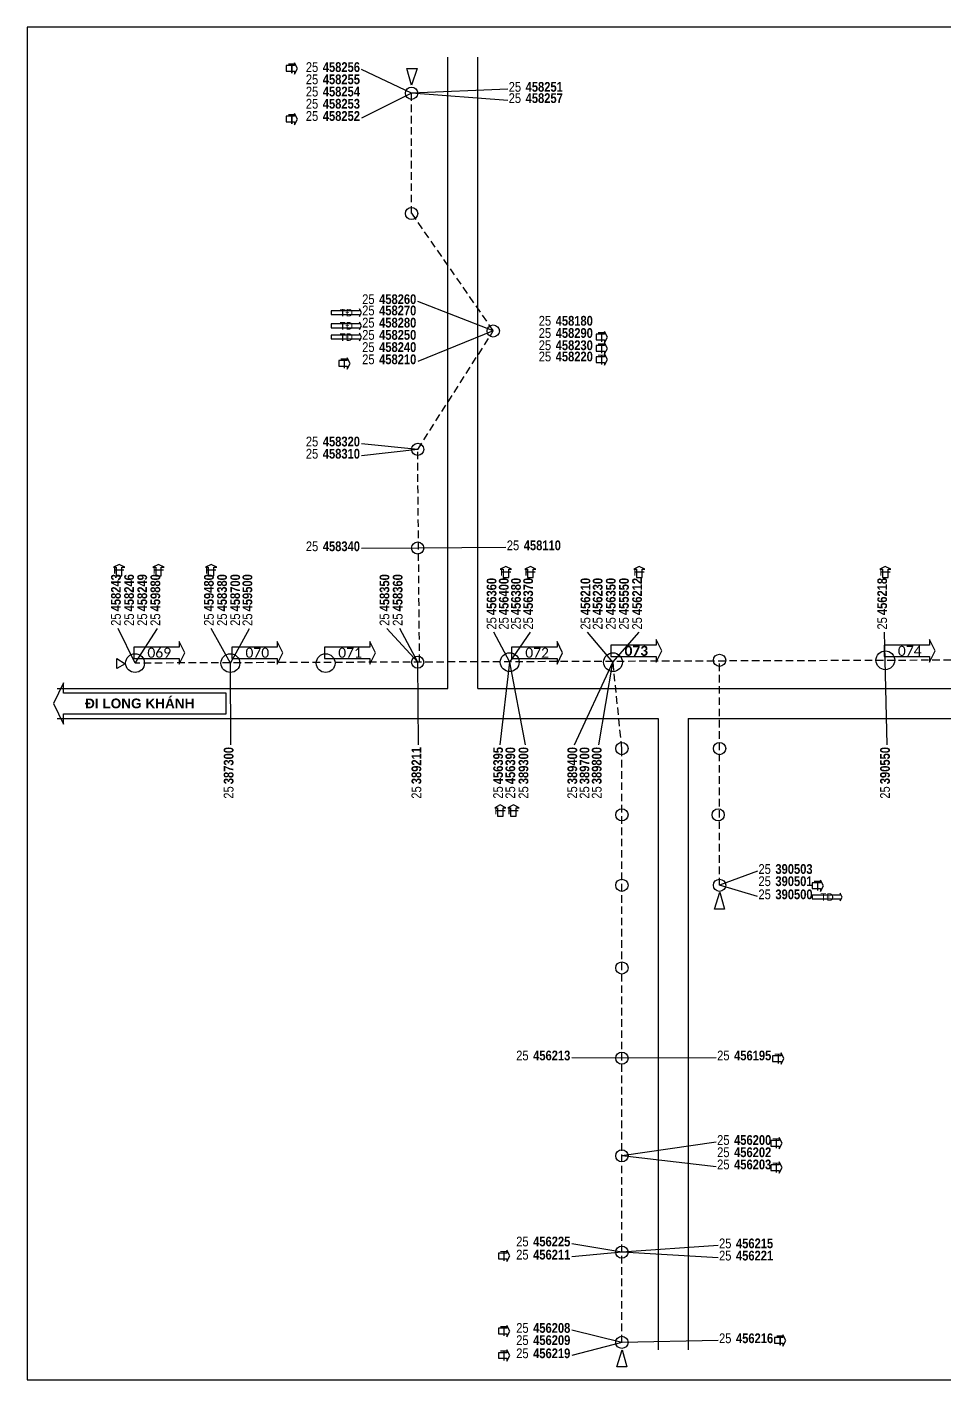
# Model space of a CAD drawing. Header units: metres. Extents: x 429925 to 893472, y 1245258 to 2552490.
# Drawn here: x 443941 to 444329, y 1266125 to 1266696 of the extents above; entities that cross this region are included whole.
import ezdxf

# ---------------------------------------------------------------- set-up
doc = ezdxf.new("R2010")
doc.units = ezdxf.units.M
doc.linetypes.add('HIDDEN2', pattern=[4.7625, 3.175, -1.5875])
doc.layers.add('CONNECTOR', color=7, linetype='Continuous')
doc.layers.add('DATA_GRAPHIC', color=7, linetype='Continuous')
doc.styles.get("Standard").update_dxf_attribs({"font": 'arial.ttf'})

msp = doc.modelspace()

# ---------------------------------------------------------------- linework, layer by layer
at = {"color": 9, "linetype": 'Continuous'}
for p, q in [((444118.74, 1266416.81), (444118.74, 1266683.51)), ((444131.44, 1266416.81), (444131.44, 1266683.51)), ((443956.42, 1266419.19), (443952.06, 1266410.46)), ((443953.64, 1266416.81), (444118.74, 1266416.81)), ((443956.42, 1266414.82), (443956.42, 1266419.19)), ((444131.44, 1266416.81), (444563.24, 1266416.81)), ((443952.06, 1266410.46), (443956.42, 1266401.73)), ((444025.08, 1266414.82), (443956.42, 1266414.82)), ((443953.64, 1266404.11), (444207.64, 1266404.11)), ((443956.42, 1266401.73), (443956.42, 1266406.09)), ((443956.42, 1266406.09), (444025.08, 1266406.09)), ((444207.64, 1266404.11), (444207.64, 1266137.41)), ((444220.34, 1266404.11), (444220.34, 1266137.41)), ((444220.34, 1266404.11), (444371.16, 1266404.11))]:
    msp.add_line(p, q, dxfattribs=at)
for points in [[(443940.94, 1266124.71), (444753.74, 1266124.71), (444753.74, 1266696.21), (443940.94, 1266696.21)], [(444103.47, 1266671.6), (444101.52, 1266678.77), (444105.8, 1266678.77)], [(443982.42, 1266427.17), (443978.84, 1266425.23), (443978.84, 1266429.51)], [(444025.08, 1266414.82), (443956.42, 1266414.82), (443956.42, 1266419.19), (443952.06, 1266410.46), (443956.42, 1266401.73), (443956.42, 1266406.09), (444025.08, 1266406.09)], [(444233.79, 1266330.7), (444235.74, 1266323.53), (444231.46, 1266323.53)], [(444192.52, 1266137.41), (444194.46, 1266130.24), (444190.18, 1266130.24)]]:
    msp.add_lwpolyline(points, close=True, dxfattribs=at)
at = {"color": 7, "linetype": 'Continuous'}
for points in [[(444050.48, 1266677.56), (444054.05, 1266677.56), (444054.05, 1266676.36), (444055.24, 1266678.75), (444054.05, 1266681.13), (444054.05, 1266679.94), (444050.48, 1266679.94)], [(444050.48, 1266656.12), (444054.05, 1266656.12), (444054.05, 1266654.93), (444055.24, 1266657.31), (444054.05, 1266659.7), (444054.05, 1266658.51), (444050.48, 1266658.51)], [(444069.53, 1266574.76), (444081.44, 1266574.76), (444081.44, 1266573.97), (444082.23, 1266575.56), (444081.44, 1266577.15), (444081.44, 1266576.35), (444069.53, 1266576.35)], [(444069.53, 1266569.21), (444081.44, 1266569.21), (444081.44, 1266568.41), (444082.23, 1266570), (444081.44, 1266571.59), (444081.44, 1266570.8), (444069.53, 1266570.8)], [(444069.53, 1266564.45), (444081.44, 1266564.45), (444081.44, 1266563.65), (444082.23, 1266565.24), (444081.44, 1266566.83), (444081.44, 1266566.03), (444069.53, 1266566.03)], [(444181.45, 1266564.05), (444185.02, 1266564.05), (444185.02, 1266562.86), (444186.21, 1266565.24), (444185.02, 1266567.62), (444185.02, 1266566.43), (444181.45, 1266566.43)], [(444181.45, 1266559.29), (444185.02, 1266559.29), (444185.02, 1266558.1), (444186.21, 1266560.48), (444185.02, 1266562.86), (444185.02, 1266561.67), (444181.45, 1266561.67)], [(444072.71, 1266552.94), (444076.28, 1266552.94), (444076.28, 1266551.75), (444077.47, 1266554.13), (444076.28, 1266556.51), (444076.28, 1266555.32), (444072.71, 1266555.32)], [(444181.45, 1266554.52), (444185.02, 1266554.52), (444185.02, 1266553.33), (444186.21, 1266555.71), (444185.02, 1266558.1), (444185.02, 1266556.91), (444181.45, 1266556.91)], [(443981.03, 1266464.43), (443981.03, 1266468.01), (443982.22, 1266468.01), (443979.84, 1266469.2), (443977.46, 1266468.01), (443978.65, 1266468.01), (443978.65, 1266464.43)], [(443997.7, 1266464.43), (443997.7, 1266468.01), (443998.89, 1266468.01), (443996.51, 1266469.2), (443994.13, 1266468.01), (443995.32, 1266468.01), (443995.32, 1266464.43)], [(444019.92, 1266464.43), (444019.92, 1266468.01), (444021.11, 1266468.01), (444018.73, 1266469.2), (444016.35, 1266468.01), (444017.54, 1266468.01), (444017.54, 1266464.43)], [(444144.54, 1266463.64), (444144.54, 1266467.21), (444145.73, 1266467.21), (444143.35, 1266468.4), (444140.97, 1266467.21), (444142.16, 1266467.21), (444142.16, 1266463.64)], [(444154.86, 1266463.64), (444154.86, 1266467.21), (444156.05, 1266467.21), (444153.67, 1266468.4), (444151.29, 1266467.21), (444152.48, 1266467.21), (444152.48, 1266463.64)], [(444200.9, 1266463.64), (444200.9, 1266467.21), (444202.09, 1266467.21), (444199.71, 1266468.4), (444197.33, 1266467.21), (444198.52, 1266467.21), (444198.52, 1266463.64)], [(444304.88, 1266463.64), (444304.88, 1266467.21), (444306.07, 1266467.21), (444303.69, 1266468.4), (444301.31, 1266467.21), (444302.5, 1266467.21), (444302.5, 1266463.64)], [(443986.03, 1266429.51), (444005.24, 1266429.51), (444005.24, 1266427.13), (444007.62, 1266431.89), (444005.24, 1266436.65), (444005.24, 1266434.27), (443986.03, 1266434.27)], [(444027.46, 1266429.51), (444046.67, 1266429.51), (444046.67, 1266427.13), (444049.05, 1266431.89), (444046.67, 1266436.65), (444046.67, 1266434.27), (444027.46, 1266434.27)], [(444066.67, 1266429.51), (444085.88, 1266429.51), (444085.88, 1266427.13), (444088.26, 1266431.89), (444085.88, 1266436.65), (444085.88, 1266434.27), (444066.67, 1266434.27)], [(444145.73, 1266429.51), (444164.94, 1266429.51), (444164.94, 1266427.13), (444167.32, 1266431.89), (444164.94, 1266436.65), (444164.94, 1266434.27), (444145.73, 1266434.27)], [(444187.64, 1266430.3), (444206.85, 1266430.3), (444206.85, 1266427.92), (444209.23, 1266432.68), (444206.85, 1266437.45), (444206.85, 1266435.06), (444187.64, 1266435.06)], [(444303.21, 1266430.3), (444322.42, 1266430.3), (444322.42, 1266427.92), (444324.8, 1266432.68), (444322.42, 1266437.45), (444322.42, 1266435.06), (444303.21, 1266435.06)], [(444142.16, 1266362.83), (444142.16, 1266366.41), (444143.35, 1266366.41), (444140.97, 1266367.6), (444138.59, 1266366.41), (444139.78, 1266366.41), (444139.78, 1266362.83)], [(444147.72, 1266362.83), (444147.72, 1266366.41), (444148.91, 1266366.41), (444146.53, 1266367.6), (444144.14, 1266366.41), (444145.33, 1266366.41), (444145.33, 1266362.83)], [(444272.73, 1266332.27), (444276.3, 1266332.27), (444276.3, 1266331.08), (444277.49, 1266333.46), (444276.3, 1266335.85), (444276.3, 1266334.66), (444272.73, 1266334.66)], [(444272.73, 1266327.91), (444284.64, 1266327.91), (444284.64, 1266327.11), (444285.43, 1266328.7), (444284.64, 1266330.29), (444284.64, 1266329.5), (444272.73, 1266329.5)], [(444256.06, 1266259.25), (444259.63, 1266259.25), (444259.63, 1266258.06), (444260.83, 1266260.44), (444259.63, 1266262.82), (444259.63, 1266261.63), (444256.06, 1266261.63)], [(444255.27, 1266223.53), (444258.84, 1266223.53), (444258.84, 1266222.34), (444260.03, 1266224.72), (444258.84, 1266227.1), (444258.84, 1266225.91), (444255.27, 1266225.91)], [(444255.27, 1266213.21), (444258.84, 1266213.21), (444258.84, 1266212.02), (444260.03, 1266214.4), (444258.84, 1266216.78), (444258.84, 1266215.59), (444255.27, 1266215.59)], [(444140.18, 1266175.91), (444143.75, 1266175.91), (444143.75, 1266174.71), (444144.94, 1266177.1), (444143.75, 1266179.48), (444143.75, 1266178.29), (444140.18, 1266178.29)], [(444140.18, 1266144.16), (444143.75, 1266144.16), (444143.75, 1266142.96), (444144.94, 1266145.35), (444143.75, 1266147.73), (444143.75, 1266146.54), (444140.18, 1266146.54)], [(444256.86, 1266140.19), (444260.43, 1266140.19), (444260.43, 1266139), (444261.62, 1266141.38), (444260.43, 1266143.76), (444260.43, 1266142.57), (444256.86, 1266142.57)], [(444140.18, 1266133.84), (444143.75, 1266133.84), (444143.75, 1266132.65), (444144.94, 1266135.03), (444143.75, 1266137.41), (444143.75, 1266136.22), (444140.18, 1266136.22)]]:
    msp.add_lwpolyline(points, close=True, dxfattribs=at)
at = {"color": 9, "linetype": 'Continuous'}
for points in [[(444100.88, 1266668.23, -1), (444106.04, 1266668.23, -1)], [(444100.88, 1266617.43, -1), (444106.04, 1266617.43, -1)], [(444135.41, 1266567.82, -1), (444140.57, 1266567.82, -1)], [(444103.46, 1266517.81, -1), (444108.62, 1266517.81, -1)], [(444103.46, 1266476.14, -1), (444108.62, 1266476.14, -1)], [(444299.72, 1266428.71, -1), (444307.66, 1266428.71, -1)], [(443982.62, 1266427.52, -1), (443990.55, 1266427.52, -1)], [(444022.9, 1266427.52, -1), (444030.84, 1266427.52, -1)], [(444063.18, 1266427.52, -1), (444071.12, 1266427.52, -1)], [(444103.46, 1266427.92, -1), (444108.62, 1266427.92, -1)], [(444140.97, 1266427.92, -1), (444148.91, 1266427.92, -1)], [(444184.63, 1266427.92, -1), (444192.56, 1266427.92, -1)], [(444231.06, 1266428.71, -1), (444236.22, 1266428.71, -1)], [(444189.78, 1266391.41, -1), (444194.94, 1266391.41, -1)], [(444231.06, 1266391.41, -1), (444236.22, 1266391.41, -1)], [(444189.78, 1266363.43, -1), (444194.94, 1266363.43, -1)], [(444230.46, 1266363.43, -1), (444235.62, 1266363.43, -1)], [(444189.78, 1266333.66, -1), (444194.94, 1266333.66, -1)], [(444231.06, 1266333.66, -1), (444236.22, 1266333.66, -1)], [(444189.78, 1266298.74, -1), (444194.94, 1266298.74, -1)], [(444189.78, 1266260.64, -1), (444194.94, 1266260.64, -1)], [(444189.78, 1266219.36, -1), (444194.94, 1266219.36, -1)], [(444189.78, 1266178.68, -1), (444194.94, 1266178.68, -1)], [(444189.78, 1266140.58, -1), (444194.94, 1266140.58, -1)]]:
    msp.add_lwpolyline(points, format="xyb", close=True, dxfattribs=at)
at = {"layer": 'CONNECTOR', "linetype": 'Continuous'}
for p, q in [((444103.46, 1266668.23), (444082.23, 1266678.35)), ((444103.46, 1266668.23), (444082.23, 1266657.71)), ((444144.14, 1266670.01), (444103.46, 1266668.23)), ((444144.14, 1266665.25), (444103.46, 1266668.23)), ((444137.99, 1266567.82), (444106.04, 1266580.32)), ((444137.99, 1266567.82), (444106.04, 1266554.92)), ((444106.04, 1266517.81), (444082.23, 1266520.19)), ((444106.04, 1266517.81), (444082.23, 1266515.04)), ((444106.04, 1266476.14), (444082.23, 1266475.94)), ((444143.35, 1266476.34), (444106.04, 1266476.14)), ((443986.58, 1266427.52), (443979.44, 1266442.21)), ((443986.58, 1266427.52), (443996.11, 1266442.21)), ((444026.87, 1266427.52), (444018.73, 1266442.21)), ((444026.87, 1266427.52), (444035, 1266442.21)), ((444106.04, 1266427.92), (444092.95, 1266442.21)), ((444106.04, 1266427.92), (444098.5, 1266442.21)), ((444144.94, 1266427.92), (444138.19, 1266440.62)), ((444144.94, 1266427.92), (444153.67, 1266440.62)), ((444188.59, 1266427.92), (444177.88, 1266440.62)), ((444188.59, 1266427.92), (444199.71, 1266440.62)), ((444303.69, 1266428.71), (444303.29, 1266440.62)), ((444027.07, 1266393), (444026.87, 1266427.52)), ((444106.44, 1266393), (444106.04, 1266427.92)), ((444140.97, 1266393), (444144.94, 1266427.92)), ((444151.68, 1266393), (444144.94, 1266427.92)), ((444172.32, 1266393), (444188.59, 1266427.92)), ((444182.64, 1266393), (444188.59, 1266427.92)), ((444304.48, 1266393), (444303.69, 1266428.71)), ((444249.71, 1266339.62), (444233.64, 1266333.66)), ((444249.71, 1266328.9), (444233.64, 1266333.66)), ((444192.36, 1266260.64), (444171.13, 1266260.84)), ((444232.25, 1266260.84), (444192.36, 1266260.64)), ((444232.25, 1266225.12), (444192.36, 1266219.36)), ((444232.25, 1266214.8), (444192.36, 1266219.36)), ((444192.36, 1266178.68), (444171.13, 1266182.26)), ((444233.04, 1266181.46), (444192.36, 1266178.68)), ((444192.36, 1266178.68), (444171.13, 1266176.7)), ((444233.04, 1266176.3), (444192.36, 1266178.68)), ((444192.36, 1266140.58), (444171.13, 1266145.74)), ((444233.04, 1266141.38), (444192.36, 1266140.58)), ((444192.36, 1266140.58), (444171.13, 1266135.03))]:
    msp.add_line(p, q, dxfattribs=at)
at = {"layer": 'CONNECTOR', "linetype": 'HIDDEN2'}
for p, q in [((444103.46, 1266617.43), (444103.46, 1266668.23)), ((444137.99, 1266568.02), (444103.46, 1266617.63)), ((444106.04, 1266517.81), (444137.99, 1266567.82)), ((444106.84, 1266427.92), (444106.04, 1266517.81)), ((444712.47, 1266430.1), (443986.58, 1266427.52)), ((444192.36, 1266391.41), (444188.59, 1266427.92)), ((444233.64, 1266333.66), (444233.64, 1266428.71)), ((444192.36, 1266140.58), (444192.36, 1266391.41))]:
    msp.add_line(p, q, dxfattribs=at)

# ---------------------------------------------------------------- texts
at = {"attachment_point": 5}
for s, insert, char_height, width in [('\\C7;\\fCalibri|b0|i0|;\\H4.2333171844482;T', (444052.86, 1266678.75), 4.2333, 4.7625), ('\\C7;\\fCalibri|b0|i0|;\\H3.1749515533447;TĐ', (444075.88, 1266575.56), 3.175, 12.7), ('\\C7;\\fCalibri|b0|i0|;\\H3.1749515533447;TĐ', (444075.88, 1266570), 3.175, 12.7), ('\\C7;\\fCalibri|b0|i0|;\\H3.1749515533447;TĐ', (444075.88, 1266565.24), 3.175, 12.7), ('\\C7;\\fCalibri|b0|i0|;\\H4.2333171844482;T', (444183.83, 1266565.24), 4.2333, 4.7625), ('\\C7;\\fCalibri|b0|i0|;\\H4.2333171844482;T', (444183.83, 1266560.48), 4.2333, 4.7625), ('\\C7;\\fCalibri|b0|i0|;\\H4.2333171844482;070', (444038.26, 1266431.89), 4.2333, 21.59), ('\\C7;\\fCalibri|b0|i0|;\\H4.2333171844482;071', (444077.47, 1266431.89), 4.2333, 21.59), ('\\C7;\\fCalibri|b0|i0|;\\H4.2333171844482;072', (444156.53, 1266431.89), 4.2333, 21.59), ('\\C7;\\fCalibri|b1|i0|;\\H4.2333171844482;073', (444198.44, 1266432.68), 4.2333, 21.59), ('\\C7;\\fCalibri|b0|i0|;\\H4.2333171844482;074', (444314.01, 1266432.68), 4.2333, 21.59), ('\\C7;\\fCalibri|b0|i0|;\\H4.2333171844482;T', (444275.11, 1266333.46), 4.2333, 4.7625), ('\\C7;\\fCalibri|b0|i0|;\\H4.2333171844482;T', (444257.65, 1266224.72), 4.2333, 4.7625), ('\\C7;\\fCalibri|b0|i0|;\\H4.2333171844482;T', (444142.56, 1266145.35), 4.2333, 4.7625), ('\\C7;\\fCalibri|b0|i0|;\\H4.2333171844482;T', (444259.24, 1266141.38), 4.2333, 4.7625)]:
    msp.add_mtext(s, dxfattribs=dict(at, insert=insert, char_height=char_height, width=width))
at = {"char_height": 4.2333, "width": 4.7625, "attachment_point": 5, "rotation": 90}
for insert in [(443979.84, 1266466.81), (444153.67, 1266466.02), (444140.97, 1266365.21)]:
    msp.add_mtext('\\C7;\\fCalibri|b0|i0|;\\H4.2333171844482;T', dxfattribs=dict(at, insert=insert))
at = {"layer": 'CONNECTOR', "attachment_point": 5}
for s, insert, char_height, width in [('\\C7;\\fCalibri|b0|i0|;\\H4.2333171844482;T', (444075.09, 1266554.13), 4.2333, 4.7625), ('\\C7;\\fCalibri|b0|i0|;\\H4.2333171844482;069', (443996.82, 1266431.89), 4.2333, 21.59), ('\\C7;\\fArial Unicode MS|b1|i0|;\\H4.1092942200601;ĐI LONG KHÁNH', (443988.57, 1266410.46), 4.1093, 73.025), ('\\C7;\\fCalibri|b0|i0|;\\H3.1749515533447;TĐ', (444279.08, 1266328.7), 3.175, 12.7), ('\\C7;\\fCalibri|b0|i0|;\\H4.2333171844482;T', (444258.44, 1266260.44), 4.2333, 4.7625), ('\\C7;\\fCalibri|b0|i0|;\\H4.2333171844482;T', (444142.56, 1266177.1), 4.2333, 4.7625)]:
    msp.add_mtext(s, dxfattribs=dict(at, insert=insert, char_height=char_height, width=width))
at = {"layer": 'CONNECTOR', "char_height": 4.2333, "width": 4.7625, "attachment_point": 5, "rotation": 90}
for insert in [(443996.51, 1266466.81), (444018.73, 1266466.81), (444199.71, 1266466.02), (444303.69, 1266466.02)]:
    msp.add_mtext('\\C7;\\fCalibri|b0|i0|;\\H4.2333171844482;T', dxfattribs=dict(at, insert=insert))
at = {"layer": 'DATA_GRAPHIC'}
for s, insert, char_height, width, attachment_point in [('\\C7;\\fArial Narrow|b0|i0|;\\H4.1092942200601;25', (444061.4, 1266681.34), 4.1093, 6.6993, 2), ('\\C7;\\fArial Narrow|b1|i0|;\\H4.1092942200601;458256', (444081.65, 1266681.34), 4.1093, 17.4645, 3), ('\\C7;\\fArial Narrow|b0|i0|;\\H4.1092942200601;25', (444061.4, 1266676.18), 4.1093, 6.6993, 2), ('\\C7;\\fArial Narrow|b1|i0|;\\H4.1092942200601;458255', (444081.65, 1266676.18), 4.1093, 17.4645, 3), ('\\C7;\\fArial Narrow|b0|i0|;\\H4.1092942200601;25', (444147.12, 1266673), 4.1093, 6.6993, 2), ('\\C7;\\fArial Narrow|b1|i0|;\\H4.1092942200601;458251', (444167.38, 1266673), 4.1093, 17.4645, 3), ('\\C7;\\fArial Narrow|b0|i0|;\\H4.1092942200601;25', (444061.4, 1266671.02), 4.1093, 6.6993, 2), ('\\C7;\\fArial Narrow|b1|i0|;\\H4.1092942200601;458254', (444081.65, 1266671.02), 4.1093, 17.4645, 3), ('\\C7;\\fArial Narrow|b0|i0|;\\H4.1092942200601;25', (444147.12, 1266668.24), 4.1093, 6.6993, 2), ('\\C7;\\fArial Narrow|b1|i0|;\\H4.1092942200601;458257', (444167.38, 1266668.24), 4.1093, 17.4645, 3), ('\\C7;\\fArial Narrow|b0|i0|;\\H4.1092942200601;25', (444061.4, 1266665.86), 4.1093, 6.6993, 2), ('\\C7;\\fArial Narrow|b1|i0|;\\H4.1092942200601;458253', (444081.65, 1266665.86), 4.1093, 17.4645, 3), ('\\C7;\\fCalibri|b0|i0|;\\H4.2333171844482;T', (444052.86, 1266657.31), 4.2333, 4.7625, 5), ('\\C7;\\fArial Narrow|b0|i0|;\\H4.1092942200601;25', (444061.4, 1266660.7), 4.1093, 6.6993, 2), ('\\C7;\\fArial Narrow|b1|i0|;\\H4.1092942200601;458252', (444081.65, 1266660.7), 4.1093, 17.4645, 3), ('\\C7;\\fArial Narrow|b0|i0|;\\H4.1092942200601;25', (444085.21, 1266583.31), 4.1093, 6.6993, 2), ('\\C7;\\fArial Narrow|b1|i0|;\\H4.1092942200601;458260', (444105.46, 1266583.31), 4.1093, 17.4645, 3), ('\\C7;\\fArial Narrow|b0|i0|;\\H4.1092942200601;25', (444085.21, 1266578.55), 4.1093, 6.6993, 2), ('\\C7;\\fArial Narrow|b1|i0|;\\H4.1092942200601;458270', (444105.46, 1266578.55), 4.1093, 17.4645, 3), ('\\C7;\\fArial Narrow|b0|i0|;\\H4.1092942200601;25', (444085.21, 1266573.39), 4.1093, 6.6993, 2), ('\\C7;\\fArial Narrow|b1|i0|;\\H4.1092942200601;458280', (444105.46, 1266573.39), 4.1093, 17.4645, 3), ('\\C7;\\fArial Narrow|b0|i0|;\\H4.1092942200601;25', (444159.82, 1266574.18), 4.1093, 6.6993, 2), ('\\C7;\\fArial Narrow|b1|i0|;\\H4.1092942200601;458180', (444180.08, 1266574.18), 4.1093, 17.4645, 3), ('\\C7;\\fArial Narrow|b0|i0|;\\H4.1092942200601;25', (444085.21, 1266568.23), 4.1093, 6.6993, 2), ('\\C7;\\fArial Narrow|b1|i0|;\\H4.1092942200601;458250', (444105.46, 1266568.23), 4.1093, 17.4645, 3), ('\\C7;\\fArial Narrow|b0|i0|;\\H4.1092942200601;25', (444159.82, 1266569.02), 4.1093, 6.6993, 2), ('\\C7;\\fArial Narrow|b1|i0|;\\H4.1092942200601;458290', (444180.08, 1266569.02), 4.1093, 17.4645, 3), ('\\C7;\\fArial Narrow|b0|i0|;\\H4.1092942200601;25', (444085.21, 1266563.07), 4.1093, 6.6993, 2), ('\\C7;\\fArial Narrow|b1|i0|;\\H4.1092942200601;458240', (444105.46, 1266563.07), 4.1093, 17.4645, 3), ('\\C7;\\fArial Narrow|b0|i0|;\\H4.1092942200601;25', (444159.82, 1266563.86), 4.1093, 6.6993, 2), ('\\C7;\\fArial Narrow|b0|i0|;\\H4.1092942200601;25', (444159.82, 1266559.1), 4.1093, 6.6993, 2), ('\\C7;\\fArial Narrow|b1|i0|;\\H4.1092942200601;458230', (444180.08, 1266563.86), 4.1093, 17.4645, 3), ('\\C7;\\fArial Narrow|b1|i0|;\\H4.1092942200601;458220', (444180.08, 1266559.1), 4.1093, 17.4645, 3), ('\\C7;\\fArial Narrow|b0|i0|;\\H4.1092942200601;25', (444085.21, 1266557.91), 4.1093, 6.6993, 2), ('\\C7;\\fArial Narrow|b1|i0|;\\H4.1092942200601;458210', (444105.46, 1266557.91), 4.1093, 17.4645, 3), ('\\C7;\\fCalibri|b0|i0|;\\H4.2333171844482;T', (444183.83, 1266555.71), 4.2333, 4.7625, 5), ('\\C7;\\fArial Narrow|b0|i0|;\\H4.1092942200601;25', (444061.4, 1266523.18), 4.1093, 6.6993, 2), ('\\C7;\\fArial Narrow|b1|i0|;\\H4.1092942200601;458320', (444081.65, 1266523.18), 4.1093, 17.4645, 3), ('\\C7;\\fArial Narrow|b0|i0|;\\H4.1092942200601;25', (444061.4, 1266518.02), 4.1093, 6.6993, 2), ('\\C7;\\fArial Narrow|b1|i0|;\\H4.1092942200601;458310', (444081.65, 1266518.02), 4.1093, 17.4645, 3), ('\\C7;\\fArial Narrow|b0|i0|;\\H4.1092942200601;25', (444061.4, 1266478.93), 4.1093, 6.6993, 2), ('\\C7;\\fArial Narrow|b1|i0|;\\H4.1092942200601;458340', (444081.65, 1266478.93), 4.1093, 17.4645, 3), ('\\C7;\\fArial Narrow|b0|i0|;\\H4.1092942200601;25', (444146.33, 1266479.33), 4.1093, 6.6993, 2), ('\\C7;\\fArial Narrow|b1|i0|;\\H4.1092942200601;458110', (444166.58, 1266479.33), 4.1093, 17.4645, 3), ('\\C7;\\fArial Narrow|b0|i0|;\\H4.1092942200601;25', (444252.69, 1266342.6), 4.1093, 6.6993, 2), ('\\C7;\\fArial Narrow|b1|i0|;\\H4.1092942200601;390503', (444272.94, 1266342.6), 4.1093, 17.4645, 3), ('\\C7;\\fArial Narrow|b0|i0|;\\H4.1092942200601;25', (444252.69, 1266337.45), 4.1093, 6.6993, 2), ('\\C7;\\fArial Narrow|b1|i0|;\\H4.1092942200601;390501', (444272.94, 1266337.45), 4.1093, 17.4645, 3), ('\\C7;\\fArial Narrow|b0|i0|;\\H4.1092942200601;25', (444252.69, 1266331.89), 4.1093, 6.6993, 2), ('\\C7;\\fArial Narrow|b1|i0|;\\H4.1092942200601;390500', (444272.94, 1266331.89), 4.1093, 17.4645, 3), ('\\C7;\\fArial Narrow|b0|i0|;\\H4.1092942200601;25', (444150.3, 1266263.82), 4.1093, 6.6993, 2), ('\\C7;\\fArial Narrow|b1|i0|;\\H4.1092942200601;456213', (444170.55, 1266263.82), 4.1093, 17.4645, 3), ('\\C7;\\fArial Narrow|b0|i0|;\\H4.1092942200601;25', (444235.23, 1266263.82), 4.1093, 6.6993, 2), ('\\C7;\\fArial Narrow|b1|i0|;\\H4.1092942200601;456195', (444255.48, 1266263.82), 4.1093, 17.4645, 3), ('\\C7;\\fArial Narrow|b0|i0|;\\H4.1092942200601;25', (444235.23, 1266228.11), 4.1093, 6.6993, 2), ('\\C7;\\fArial Narrow|b1|i0|;\\H4.1092942200601;456200', (444255.48, 1266228.11), 4.1093, 17.4645, 3), ('\\C7;\\fArial Narrow|b0|i0|;\\H4.1092942200601;25', (444235.23, 1266222.95), 4.1093, 6.6993, 2), ('\\C7;\\fArial Narrow|b1|i0|;\\H4.1092942200601;456202', (444255.48, 1266222.95), 4.1093, 17.4645, 3), ('\\C7;\\fArial Narrow|b0|i0|;\\H4.1092942200601;25', (444235.23, 1266217.79), 4.1093, 6.6993, 2), ('\\C7;\\fArial Narrow|b1|i0|;\\H4.1092942200601;456203', (444255.48, 1266217.79), 4.1093, 17.4645, 3), ('\\C7;\\fCalibri|b0|i0|;\\H4.2333171844482;T', (444257.65, 1266214.4), 4.2333, 4.7625, 5), ('\\C7;\\fArial Narrow|b0|i0|;\\H4.1092942200601;25', (444150.3, 1266185.24), 4.1093, 6.6993, 2), ('\\C7;\\fArial Narrow|b1|i0|;\\H4.1092942200601;456225', (444170.55, 1266185.24), 4.1093, 17.4645, 3), ('\\C7;\\fArial Narrow|b0|i0|;\\H4.1092942200601;25', (444236.02, 1266184.45), 4.1093, 6.6993, 2), ('\\C7;\\fArial Narrow|b1|i0|;\\H4.1092942200601;456215', (444256.28, 1266184.45), 4.1093, 17.4645, 3), ('\\C7;\\fArial Narrow|b0|i0|;\\H4.1092942200601;25', (444150.3, 1266179.69), 4.1093, 6.6993, 2), ('\\C7;\\fArial Narrow|b1|i0|;\\H4.1092942200601;456211', (444170.55, 1266179.69), 4.1093, 17.4645, 3), ('\\C7;\\fArial Narrow|b0|i0|;\\H4.1092942200601;25', (444236.02, 1266179.29), 4.1093, 6.6993, 2), ('\\C7;\\fArial Narrow|b1|i0|;\\H4.1092942200601;456221', (444256.28, 1266179.29), 4.1093, 17.4645, 3), ('\\C7;\\fArial Narrow|b0|i0|;\\H4.1092942200601;25', (444150.3, 1266148.73), 4.1093, 6.6993, 2), ('\\C7;\\fArial Narrow|b1|i0|;\\H4.1092942200601;456208', (444170.55, 1266148.73), 4.1093, 17.4645, 3), ('\\C7;\\fArial Narrow|b0|i0|;\\H4.1092942200601;25', (444150.3, 1266143.57), 4.1093, 6.6993, 2), ('\\C7;\\fArial Narrow|b1|i0|;\\H4.1092942200601;456209', (444170.55, 1266143.57), 4.1093, 17.4645, 3), ('\\C7;\\fArial Narrow|b0|i0|;\\H4.1092942200601;25', (444236.02, 1266144.37), 4.1093, 6.6993, 2), ('\\C7;\\fArial Narrow|b1|i0|;\\H4.1092942200601;456216', (444256.28, 1266144.37), 4.1093, 17.4645, 3), ('\\C7;\\fCalibri|b0|i0|;\\H4.2333171844482;T', (444142.56, 1266135.03), 4.2333, 4.7625, 5), ('\\C7;\\fArial Narrow|b0|i0|;\\H4.1092942200601;25', (444150.3, 1266138.02), 4.1093, 6.6993, 2), ('\\C7;\\fArial Narrow|b1|i0|;\\H4.1092942200601;456219', (444170.55, 1266138.02), 4.1093, 17.4645, 3)]:
    msp.add_mtext(s, dxfattribs=dict(at, insert=insert, char_height=char_height, width=width, attachment_point=attachment_point))
at = {"layer": 'DATA_GRAPHIC', "rotation": 90}
for s, insert, char_height, width, attachment_point in [('\\C7;\\fCalibri|b0|i0|;\\H4.2333171844482;T', (444143.35, 1266466.02), 4.2333, 4.7625, 5), ('\\C7;\\fArial Narrow|b1|i0|;\\H4.1092942200601;458243', (443976.45, 1266465.09), 4.1093, 17.6133, 3), ('\\C7;\\fArial Narrow|b1|i0|;\\H4.1092942200601;458246', (443982.01, 1266465.09), 4.1093, 17.6133, 3), ('\\C7;\\fArial Narrow|b1|i0|;\\H4.1092942200601;458249', (443987.57, 1266465.09), 4.1093, 17.6133, 3), ('\\C7;\\fArial Narrow|b1|i0|;\\H4.1092942200601;459880', (443993.12, 1266465.09), 4.1093, 17.6133, 3), ('\\C7;\\fArial Narrow|b1|i0|;\\H4.1092942200601;459480', (444015.74, 1266465.09), 4.1093, 17.6133, 3), ('\\C7;\\fArial Narrow|b1|i0|;\\H4.1092942200601;458380', (444021.3, 1266465.09), 4.1093, 17.6133, 3), ('\\C7;\\fArial Narrow|b1|i0|;\\H4.1092942200601;458700', (444026.86, 1266465.09), 4.1093, 17.6133, 3), ('\\C7;\\fArial Narrow|b1|i0|;\\H4.1092942200601;459500', (444032.02, 1266465.09), 4.1093, 17.6133, 3), ('\\C7;\\fArial Narrow|b1|i0|;\\H4.1092942200601;458350', (444089.96, 1266465.09), 4.1093, 17.6133, 3), ('\\C7;\\fArial Narrow|b1|i0|;\\H4.1092942200601;458360', (444095.52, 1266465.09), 4.1093, 17.6133, 3), ('\\C7;\\fArial Narrow|b1|i0|;\\H4.1092942200601;456360', (444135.2, 1266463.51), 4.1093, 17.6133, 3), ('\\C7;\\fArial Narrow|b1|i0|;\\H4.1092942200601;456400', (444140.36, 1266463.51), 4.1093, 17.6133, 3), ('\\C7;\\fArial Narrow|b1|i0|;\\H4.1092942200601;456380', (444145.52, 1266463.51), 4.1093, 17.6133, 3), ('\\C7;\\fArial Narrow|b1|i0|;\\H4.1092942200601;456370', (444150.68, 1266463.51), 4.1093, 17.6133, 3), ('\\C7;\\fArial Narrow|b1|i0|;\\H4.1092942200601;456210', (444174.89, 1266463.51), 4.1093, 17.6133, 3), ('\\C7;\\fArial Narrow|b1|i0|;\\H4.1092942200601;456230', (444180.05, 1266463.51), 4.1093, 17.6133, 3), ('\\C7;\\fArial Narrow|b1|i0|;\\H4.1092942200601;456350', (444185.61, 1266463.51), 4.1093, 17.6133, 3), ('\\C7;\\fArial Narrow|b1|i0|;\\H4.1092942200601;455550', (444191.16, 1266463.51), 4.1093, 17.6133, 3), ('\\C7;\\fArial Narrow|b1|i0|;\\H4.1092942200601;456212', (444196.72, 1266463.51), 4.1093, 17.6133, 3), ('\\C7;\\fArial Narrow|b1|i0|;\\H4.1092942200601;456218', (444300.3, 1266463.51), 4.1093, 17.6133, 3), ('\\C7;\\fArial Narrow|b0|i0|;\\H4.1092942200601;25', (443976.45, 1266445.88), 4.1093, 6.9081, 2), ('\\C7;\\fArial Narrow|b0|i0|;\\H4.1092942200601;25', (443982.01, 1266445.88), 4.1093, 6.9081, 2), ('\\C7;\\fArial Narrow|b0|i0|;\\H4.1092942200601;25', (443987.57, 1266445.88), 4.1093, 6.9081, 2), ('\\C7;\\fArial Narrow|b0|i0|;\\H4.1092942200601;25', (443993.12, 1266445.88), 4.1093, 6.9081, 2), ('\\C7;\\fArial Narrow|b0|i0|;\\H4.1092942200601;25', (444015.74, 1266445.88), 4.1093, 6.9081, 2), ('\\C7;\\fArial Narrow|b0|i0|;\\H4.1092942200601;25', (444021.3, 1266445.88), 4.1093, 6.9081, 2), ('\\C7;\\fArial Narrow|b0|i0|;\\H4.1092942200601;25', (444026.86, 1266445.88), 4.1093, 6.9081, 2), ('\\C7;\\fArial Narrow|b0|i0|;\\H4.1092942200601;25', (444032.02, 1266445.88), 4.1093, 6.9081, 2), ('\\C7;\\fArial Narrow|b0|i0|;\\H4.1092942200601;25', (444089.96, 1266445.88), 4.1093, 6.9081, 2), ('\\C7;\\fArial Narrow|b0|i0|;\\H4.1092942200601;25', (444095.52, 1266445.88), 4.1093, 6.9081, 2), ('\\C7;\\fArial Narrow|b0|i0|;\\H4.1092942200601;25', (444135.2, 1266444.3), 4.1093, 6.9081, 2), ('\\C7;\\fArial Narrow|b0|i0|;\\H4.1092942200601;25', (444140.36, 1266444.3), 4.1093, 6.9081, 2), ('\\C7;\\fArial Narrow|b0|i0|;\\H4.1092942200601;25', (444145.52, 1266444.3), 4.1093, 6.9081, 2), ('\\C7;\\fArial Narrow|b0|i0|;\\H4.1092942200601;25', (444150.68, 1266444.3), 4.1093, 6.9081, 2), ('\\C7;\\fArial Narrow|b0|i0|;\\H4.1092942200601;25', (444174.89, 1266444.3), 4.1093, 6.9081, 2), ('\\C7;\\fArial Narrow|b0|i0|;\\H4.1092942200601;25', (444180.05, 1266444.3), 4.1093, 6.9081, 2), ('\\C7;\\fArial Narrow|b0|i0|;\\H4.1092942200601;25', (444185.61, 1266444.3), 4.1093, 6.9081, 2), ('\\C7;\\fArial Narrow|b0|i0|;\\H4.1092942200601;25', (444191.16, 1266444.3), 4.1093, 6.9081, 2), ('\\C7;\\fArial Narrow|b0|i0|;\\H4.1092942200601;25', (444196.72, 1266444.3), 4.1093, 6.9081, 2), ('\\C7;\\fArial Narrow|b0|i0|;\\H4.1092942200601;25', (444300.3, 1266444.3), 4.1093, 6.9081, 2), ('\\C7;\\fArial Narrow|b1|i0|;\\H4.1092942200601;387300', (444024.08, 1266392.07), 4.1093, 17.6133, 3), ('\\C7;\\fArial Narrow|b1|i0|;\\H4.1092942200601;389211', (444103.45, 1266392.07), 4.1093, 17.6133, 3), ('\\C7;\\fArial Narrow|b1|i0|;\\H4.1092942200601;456395', (444137.98, 1266392.07), 4.1093, 17.6133, 3), ('\\C7;\\fArial Narrow|b1|i0|;\\H4.1092942200601;456390', (444143.14, 1266392.07), 4.1093, 17.6133, 3), ('\\C7;\\fArial Narrow|b1|i0|;\\H4.1092942200601;389300', (444148.7, 1266392.07), 4.1093, 17.6133, 3), ('\\C7;\\fArial Narrow|b1|i0|;\\H4.1092942200601;389400', (444169.33, 1266392.07), 4.1093, 17.6133, 3), ('\\C7;\\fArial Narrow|b1|i0|;\\H4.1092942200601;389700', (444174.49, 1266392.07), 4.1093, 17.6133, 3), ('\\C7;\\fArial Narrow|b1|i0|;\\H4.1092942200601;389800', (444179.65, 1266392.07), 4.1093, 17.6133, 3), ('\\C7;\\fArial Narrow|b1|i0|;\\H4.1092942200601;390550', (444301.49, 1266392.07), 4.1093, 17.6133, 3), ('\\C7;\\fArial Narrow|b0|i0|;\\H4.1092942200601;25', (444024.08, 1266372.86), 4.1093, 6.9081, 2), ('\\C7;\\fArial Narrow|b0|i0|;\\H4.1092942200601;25', (444103.45, 1266372.86), 4.1093, 6.9081, 2), ('\\C7;\\fArial Narrow|b0|i0|;\\H4.1092942200601;25', (444137.98, 1266372.86), 4.1093, 6.9081, 2), ('\\C7;\\fArial Narrow|b0|i0|;\\H4.1092942200601;25', (444143.14, 1266372.86), 4.1093, 6.9081, 2), ('\\C7;\\fArial Narrow|b0|i0|;\\H4.1092942200601;25', (444148.7, 1266372.86), 4.1093, 6.9081, 2), ('\\C7;\\fArial Narrow|b0|i0|;\\H4.1092942200601;25', (444169.33, 1266372.86), 4.1093, 6.9081, 2), ('\\C7;\\fArial Narrow|b0|i0|;\\H4.1092942200601;25', (444174.49, 1266372.86), 4.1093, 6.9081, 2), ('\\C7;\\fArial Narrow|b0|i0|;\\H4.1092942200601;25', (444179.65, 1266372.86), 4.1093, 6.9081, 2), ('\\C7;\\fArial Narrow|b0|i0|;\\H4.1092942200601;25', (444301.49, 1266372.86), 4.1093, 6.9081, 2), ('\\C7;\\fCalibri|b0|i0|;\\H4.2333171844482;T', (444146.53, 1266365.21), 4.2333, 4.7625, 5)]:
    msp.add_mtext(s, dxfattribs=dict(at, insert=insert, char_height=char_height, width=width, attachment_point=attachment_point))

doc.saveas('drawing.dxf')
